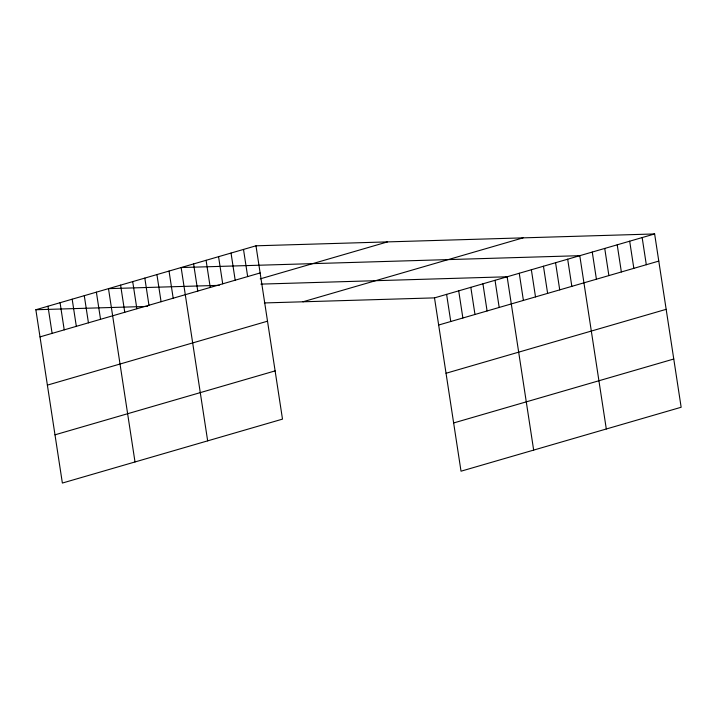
<?xml version="1.0" encoding="UTF-8"?>
<svg xmlns="http://www.w3.org/2000/svg" width="717" height="717" viewBox="0 0 717 717"><rect width="100%" height="100%" fill="white"/><g stroke="black" fill="none" stroke-linecap="round" stroke-linejoin="round"><path stroke-width="1.08" d="M255.978 245.806L282.498 419.122L62.37 483.052L35.85 309.744L255.978 245.806L654.63 233.948L681.15 407.256L461.022 471.194L434.502 297.878L654.63 233.948M40.009 336.891L260.137 272.953M260.226 278.868L387.538 241.889M302.941 301.794L523.078 237.856M47.385 385.128L267.513 321.189M54.985 434.825L275.122 370.886M438.652 325.034L658.78 261.096M446.037 373.261L666.165 309.323M453.637 422.958L673.765 359.02M219.214 285.348L108.491 288.646L135.011 461.954M260.898 284.111L507.143 276.78L533.663 450.097M35.85 309.744L147.675 306.419M264.367 302.941L434.502 297.878M642.154 237.569L646.313 264.716M629.678 241.19L633.837 268.337M617.212 244.811L621.361 271.958M604.736 248.44L608.885 275.588M592.26 252.061L596.41 279.209M606.304 428.99L579.784 255.682L181.141 267.549L207.661 440.856M567.676 259.204L571.834 286.352M555.567 262.718L559.726 289.865M543.459 266.231L547.618 293.378M531.36 269.753L535.509 296.901M519.251 273.267L523.401 300.414M495.035 280.302L499.184 307.45M482.926 283.815L487.085 310.963M470.818 287.329L474.977 314.476M458.71 290.851L462.868 317.998M446.601 294.364L450.76 321.512M243.511 249.435L247.661 276.583M231.035 253.056L235.185 280.204M218.56 256.677L222.709 283.824M206.084 260.298L210.242 287.445M193.608 263.928L197.767 291.075M169.033 271.062L173.182 298.209M156.924 274.575L161.074 301.732M144.816 278.097L148.966 305.245M132.708 281.611L136.866 308.758M120.599 285.133L124.758 312.28M96.383 292.16L100.541 319.307M84.283 295.682L88.433 322.829M72.175 299.195L76.325 326.343M60.067 302.708L64.216 329.856M47.958 306.231L52.108 333.378"/></g></svg>
